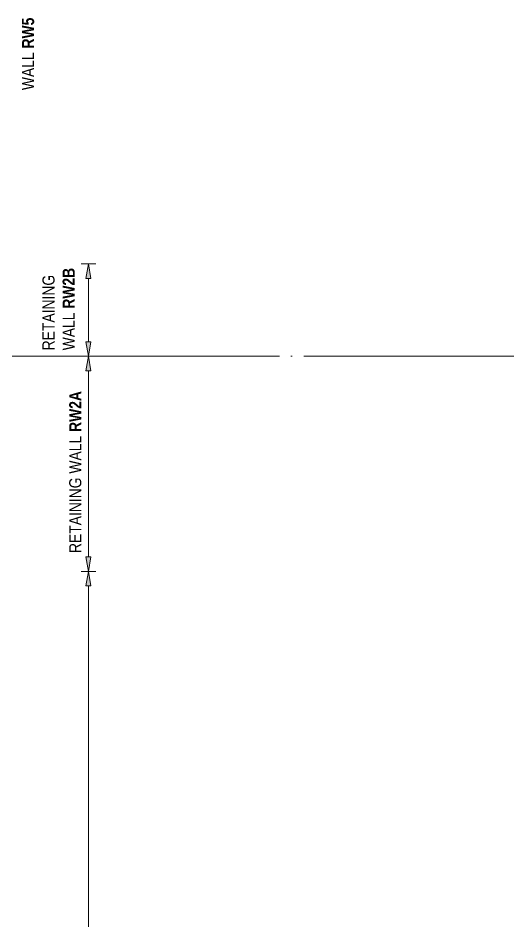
# Model space of a CAD drawing. Header units: millimetres. Extents: x 1606 to 178479, y -4237 to 231581.
# Drawn here: x 139580 to 160058, y 192129 to 229414 of the extents above; entities that cross this region are included whole.
import ezdxf

# ---------------------------------------------------------------- set-up
doc = ezdxf.new("R2010")
doc.units = ezdxf.units.MM
doc.linetypes.add('_SGE_Grid Line', pattern=[13000, 12000, -500, 0, -500])
for name, color, linetype, lineweight in [('A-DETL-GENF', 92, 'Continuous', 18), ('G-ANNO-TEXT-1', 7, 'Continuous', 25), ('S-GRID-1', 1, '_SGE_Grid Line', 13)]:
    doc.layers.add(name, color=color, linetype=linetype, lineweight=lineweight)
doc.styles.add('Arial Narrow_3', font='ARIALN.TTF', dxfattribs={"height": 500})
doc.styles.add('Arial Narrow_B', font='ARIALNB.TTF', dxfattribs={"height": 500})

# ---------------------------------------------------------------- blocks, each defined once
blk = doc.blocks.new('Dimension_2D - 200-2748798-WAREHOUSE SLAB PLAN')
at = {"layer": 'A-DETL-GENF'}
blk.add_hatch(color=256, dxfattribs=at).paths.add_polyline_path([(14457, -200), (15057, -100), (14457, 0)])
for p, q in [((15057, -400), (15057, 200)), ((-27907, -100), (14457, -100)), ((14457, 0), (14457, -200)), ((15057, -100), (14457, 0)), ((14457, -200), (15057, -100))]:
    blk.add_line(p, q, dxfattribs=at)
blk = doc.blocks.new('Dimension_2D - 200-2748688-WAREHOUSE SLAB PLAN')
at = {"layer": 'A-DETL-GENF'}
for points in [[(-2416, -100), (-1816, -200), (-1816, 0)], [(5870, -200), (6470, -100), (5870, 0)]]:
    blk.add_hatch(color=256, dxfattribs=at).paths.add_polyline_path(points)
for p, q in [((-2416, 200), (-2416, -400)), ((6470, -400), (6470, 200)), ((-1816, 0), (-2416, -100)), ((-2416, -100), (-1816, -200)), ((-1816, -200), (-1816, 0)), ((-1816, -100), (5870, -100)), ((5870, 0), (5870, -200)), ((6470, -100), (5870, 0)), ((5870, -200), (6470, -100))]:
    blk.add_line(p, q, dxfattribs=at)
blk = doc.blocks.new('Dimension_2D - 200-2622604-WAREHOUSE SLAB PLAN')
at = {"layer": 'A-DETL-GENF'}
for points in [[(-1030, -100), (-430, -200), (-430, 0)], [(2178, -200), (2778, -100), (2178, 0)]]:
    blk.add_hatch(color=256, dxfattribs=at).paths.add_polyline_path(points)
for p, q in [((-1030, 200), (-1030, -400)), ((2778, -400), (2778, 200)), ((-430, 0), (-1030, -100)), ((-1030, -100), (-430, -200)), ((-430, -200), (-430, 0)), ((-430, -100), (2178, -100)), ((2178, 0), (2178, -200)), ((2778, -100), (2178, 0)), ((2178, -200), (2778, -100))]:
    blk.add_line(p, q, dxfattribs=at)

msp = doc.modelspace()

# ---------------------------------------------------------------- linework, layer by layer
at = {"layer": 'S-GRID-1'}
msp.add_line((34376.1, 215450.1), (160058.5, 215450.1), dxfattribs=at)

# ---------------------------------------------------------------- block references
at = {"layer": 'A-DETL-GENF', "rotation": 89.9999999999999}
for name, p in [('Dimension_2D - 200-2622604-WAREHOUSE SLAB PLAN', (142385, 216480.1)), ('Dimension_2D - 200-2748688-WAREHOUSE SLAB PLAN', (142385, 208980.1)), ('Dimension_2D - 200-2748798-WAREHOUSE SLAB PLAN', (142385, 191506.8))]:
    msp.add_blockref(name, p, dxfattribs=at)

# ---------------------------------------------------------------- texts
at = {"layer": 'G-ANNO-TEXT-1', "char_height": 500, "attachment_point": 1, "rotation": 90}
for s, insert, width, style in [('RW5', (139742.7, 228157.7), 1539.24, 'Arial Narrow_B'), ('WALL ', (139742.7, 226437.9), 2084.387, 'Arial Narrow_3'), ('RW2B', (141420.2, 217412.9), 2036.286, 'Arial Narrow_B'), ('RETAINING ', (140586.7, 215693.2), 3976.37, 'Arial Narrow_3'), ('WALL ', (141420.2, 215693.2), 2084.387, 'Arial Narrow_3'), ('RW2A', (141692.4, 212324.2), 2036.286, 'Arial Narrow_B'), ('RETAINING WALL ', (141692.4, 207323.6), 6060.757, 'Arial Narrow_3')]:
    msp.add_mtext(s, dxfattribs=dict(at, insert=insert, width=width, style=style))

doc.saveas('drawing.dxf')
